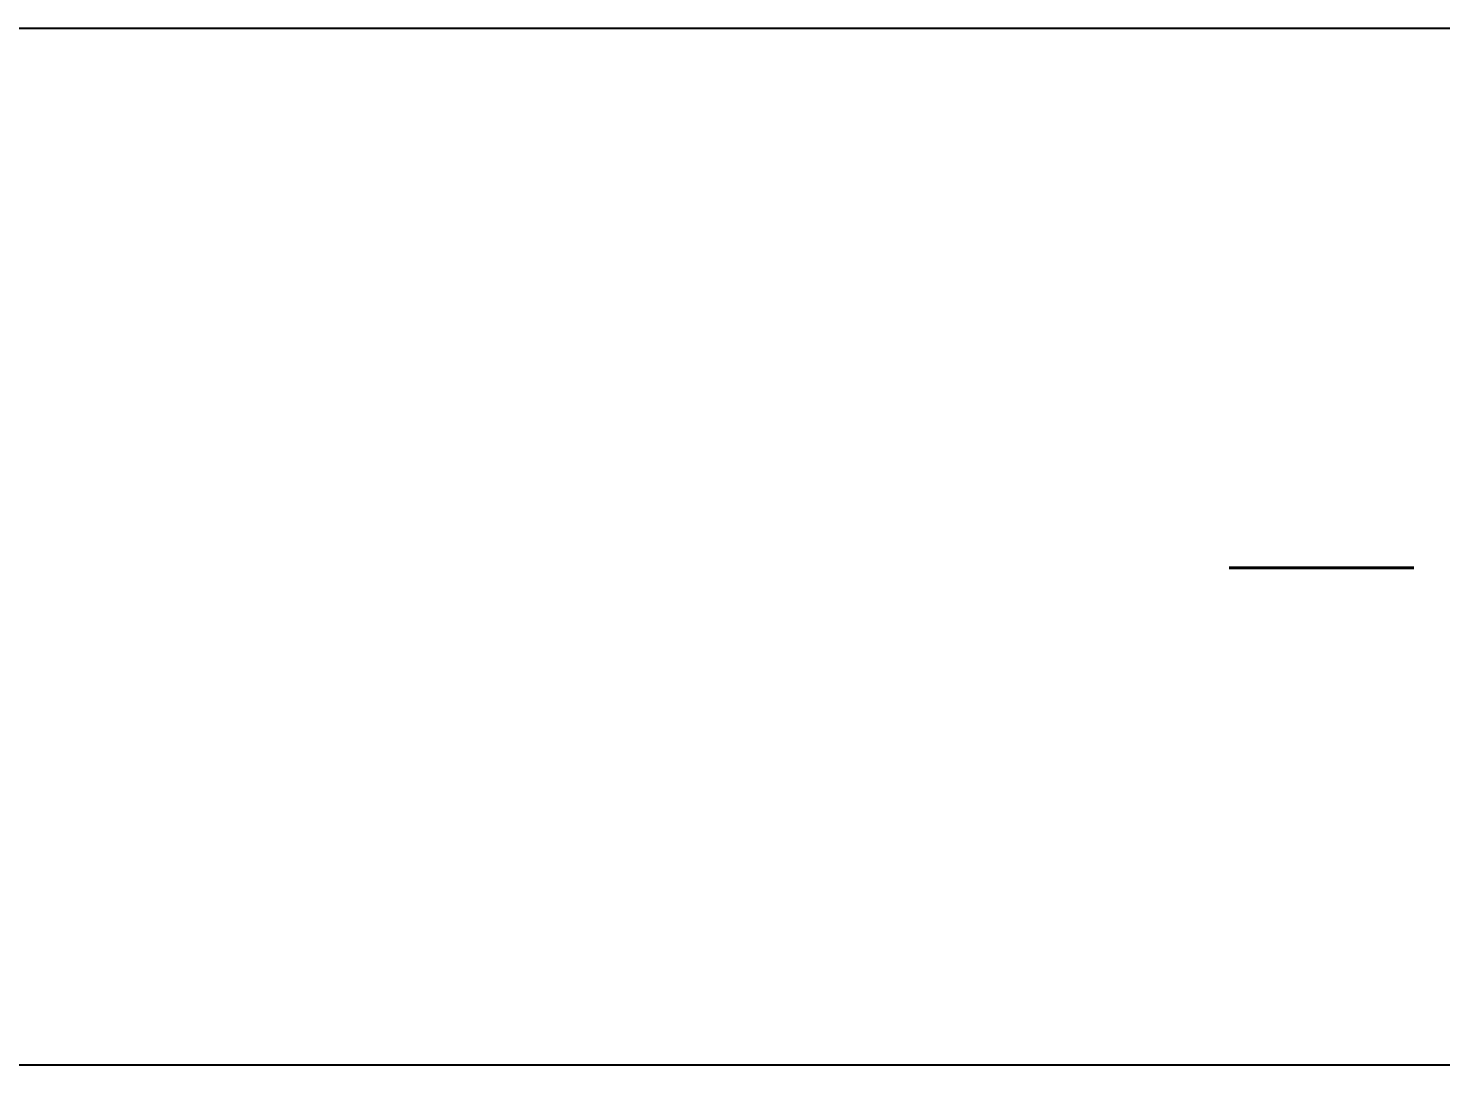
# Model space of a CAD drawing. Header units: millimetres. Extents: x -796 to 677, y -1515 to -1020.
# Drawn here: x 87.28 to 93.4, y -1506.55 to -1502.05 of the extents above; entities that cross this region are included whole.
import ezdxf

# ---------------------------------------------------------------- set-up
doc = ezdxf.new("R2010")
doc.units = ezdxf.units.MM
doc.layers.add('0_SHELL', color=5, linetype='Continuous', lineweight=30)
doc.styles.add('TEXT', font='romans.shx', dxfattribs={"width": 0.8, "bigfont": 'whgtxt.shx'})

# ---------------------------------------------------------------- blocks, each defined once
blk = doc.blocks.new('*T35')
at = {"layer": '0_SHELL', "color": 0, "linetype": 'ByBlock', "lineweight": -2}
for p, q in [((0, 18), (98, 18)), ((0, 0), (0, 18)), ((10, 0), (10, 18)), ((17, 0), (17, 18)), ((62, 0), (62, 18)), ((74, 0), (74, 18)), ((86, 0), (86, 18)), ((98, 0), (98, 18)), ((0, 13.5), (98, 13.5)), ((0, 9), (98, 9)), ((0, 4.5), (98, 4.5)), ((0, 0), (98, 0))]:
    blk.add_line(p, q, dxfattribs=at)
at = {"layer": '0_SHELL', "color": 7, "char_height": 1.3, "attachment_point": 5, "style": 'TEXT'}
for s, insert, width in [('-', (5, 15.75), 9.25), ('-', (13.5, 15.75), 6.25), ('-', (39.5, 15.75), 44.25), ('-', (68, 15.75), 11.25), ('-', (80, 15.75), 11.25), ('-', (92, 15.75), 11.25), ('-', (5, 11.25), 9.25), ('-', (13.5, 11.25), 6.25), ('-', (39.5, 11.25), 44.25), ('-', (68, 11.25), 11.25), ('-', (80, 11.25), 11.25), ('-', (92, 11.25), 11.25), ('-', (5, 6.75), 9.25), ('-', (13.5, 6.75), 6.25), ('-', (39.5, 6.75), 44.25), ('-', (68, 6.75), 11.25), ('-', (80, 6.75), 11.25), ('-', (92, 6.75), 11.25), ('DATE', (5, 2.25), 10), ('REV', (13.5, 2.25), 7), ('MEMO', (39.5, 2.25), 45), ('DRAWN BY', (68, 2.25), 12), ('CHECKED BY', (80, 2.25), 12), ('APPROVED BY', (92, 2.25), 12)]:
    blk.add_mtext(s, dxfattribs=dict(at, insert=insert, width=width))

msp = doc.modelspace()

# ---------------------------------------------------------------- block references
msp.add_blockref('*T35', (0.8873, -1511.0466))

doc.saveas('drawing.dxf')
